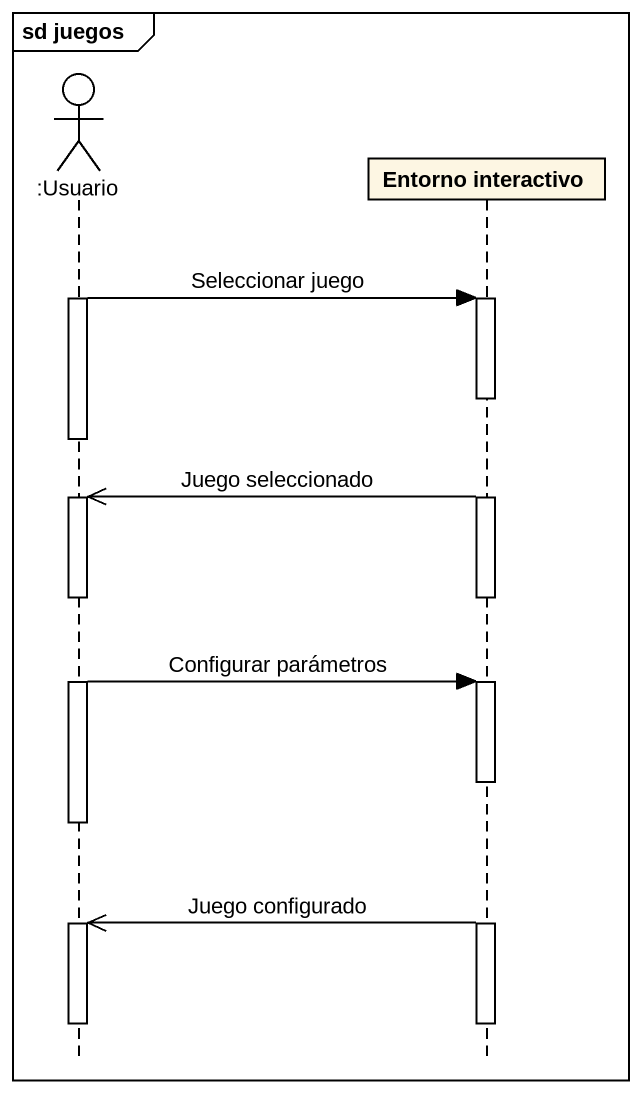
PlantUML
@startuml
mainframe sd juegos
hide footbox
actor ":Usuario" as Usuario
participant "Entorno interactivo" as Entorno_interactivo

activate Usuario
Usuario -> Entorno_interactivo : Seleccionar juego
activate Entorno_interactivo
deactivate Usuario
Entorno_interactivo ->> Usuario : Juego seleccionado
activate Usuario
deactivate Entorno_interactivo
Usuario -> Entorno_interactivo : Configurar parámetros
activate Entorno_interactivo
deactivate Usuario
Entorno_interactivo ->> Usuario : Juego configurado
activate Usuario
deactivate Entorno_interactivo
deactivate Usuario
@enduml
